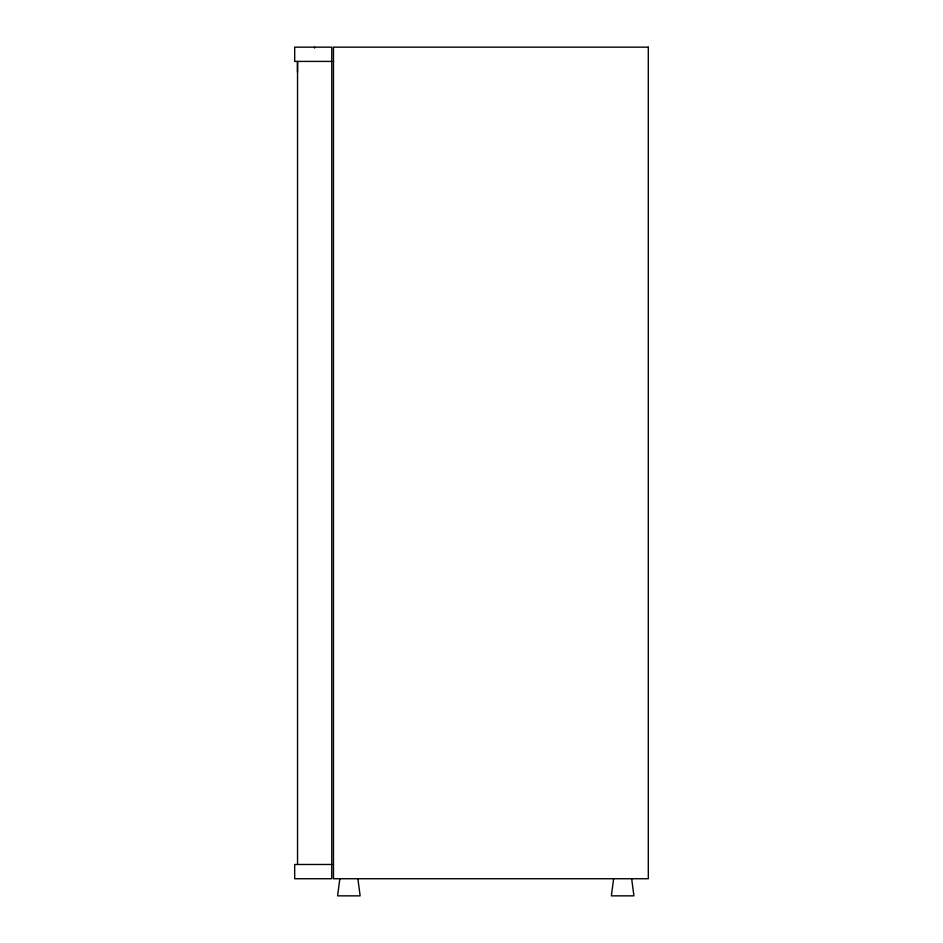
<?xml version="1.0" encoding="UTF-8"?>
<svg xmlns="http://www.w3.org/2000/svg" width="943" height="943" viewBox="0 0 943 943"><rect width="100%" height="100%" fill="white"/><g stroke="black" fill="none" stroke-linecap="round" stroke-linejoin="round"><path stroke-width="1.41" d="M339.845 878.735L337.594 895.85L360.143 895.85L357.892 878.735M613.622 878.735L611.37 895.85L633.92 895.85L631.669 878.735M331.759 61.413L294.688 61.413L294.688 47.15L331.759 47.15L331.759 878.735L294.688 878.735L294.688 864.483L331.759 864.483M297.481 62.544L297.481 72.246M314.656 47.15L314.656 48.069M297.54 61.413L297.54 864.483M648.312 47.15L333.468 47.15L333.468 878.735L648.312 878.735L648.312 47.15"/></g></svg>
